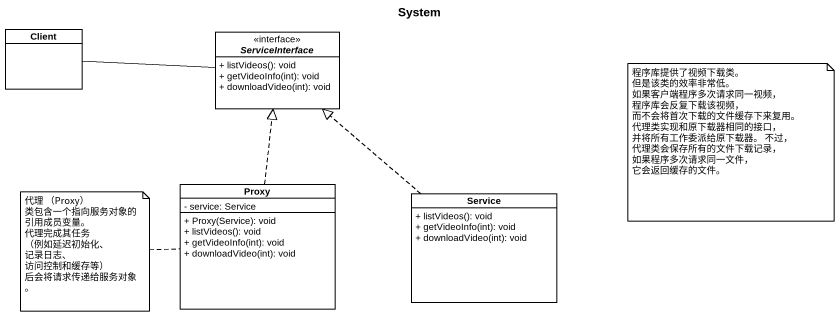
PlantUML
@startuml
title System
hide circle
hide empty members
skinparam classAttributeIconSize 0
class Client
interface ServiceInterface <<interface>> {
  + listVideos(): void
  + getVideoInfo(int): void
  + downloadVideo(int): void
}
class Proxy {
  - service: Service
  + Proxy(Service): void
  + listVideos(): void
  + getVideoInfo(int): void
  + downloadVideo(int): void
}
class Service {
  + listVideos(): void
  + getVideoInfo(int): void
  + downloadVideo(int): void
}
Client -right- ServiceInterface
Proxy .up.|> ServiceInterface
Service .up.|> ServiceInterface
note as N1
  程序库提供了视频下载类。 但是该类的效率非常低。 如果客户端程序多次请求同一视频， 程序库会反复下载该视频， 而不会将首次下载的文件缓存下来复用。
  代理类实现和原下载器相同的接口， 并将所有工作委派给原下载器。 不过， 代理类会保存所有的文件下载记录， 如果程序多次请求同一文件， 它会返回缓存的文件。
end note
note left of Proxy : 代理 （Proxy） 类包含一个指向服务对象的引用成员变量。 代理完成其任务 （例如延迟初始化、 记录日志、 访问控制和缓存等） 后会将请求传递给服务对象。
@enduml
